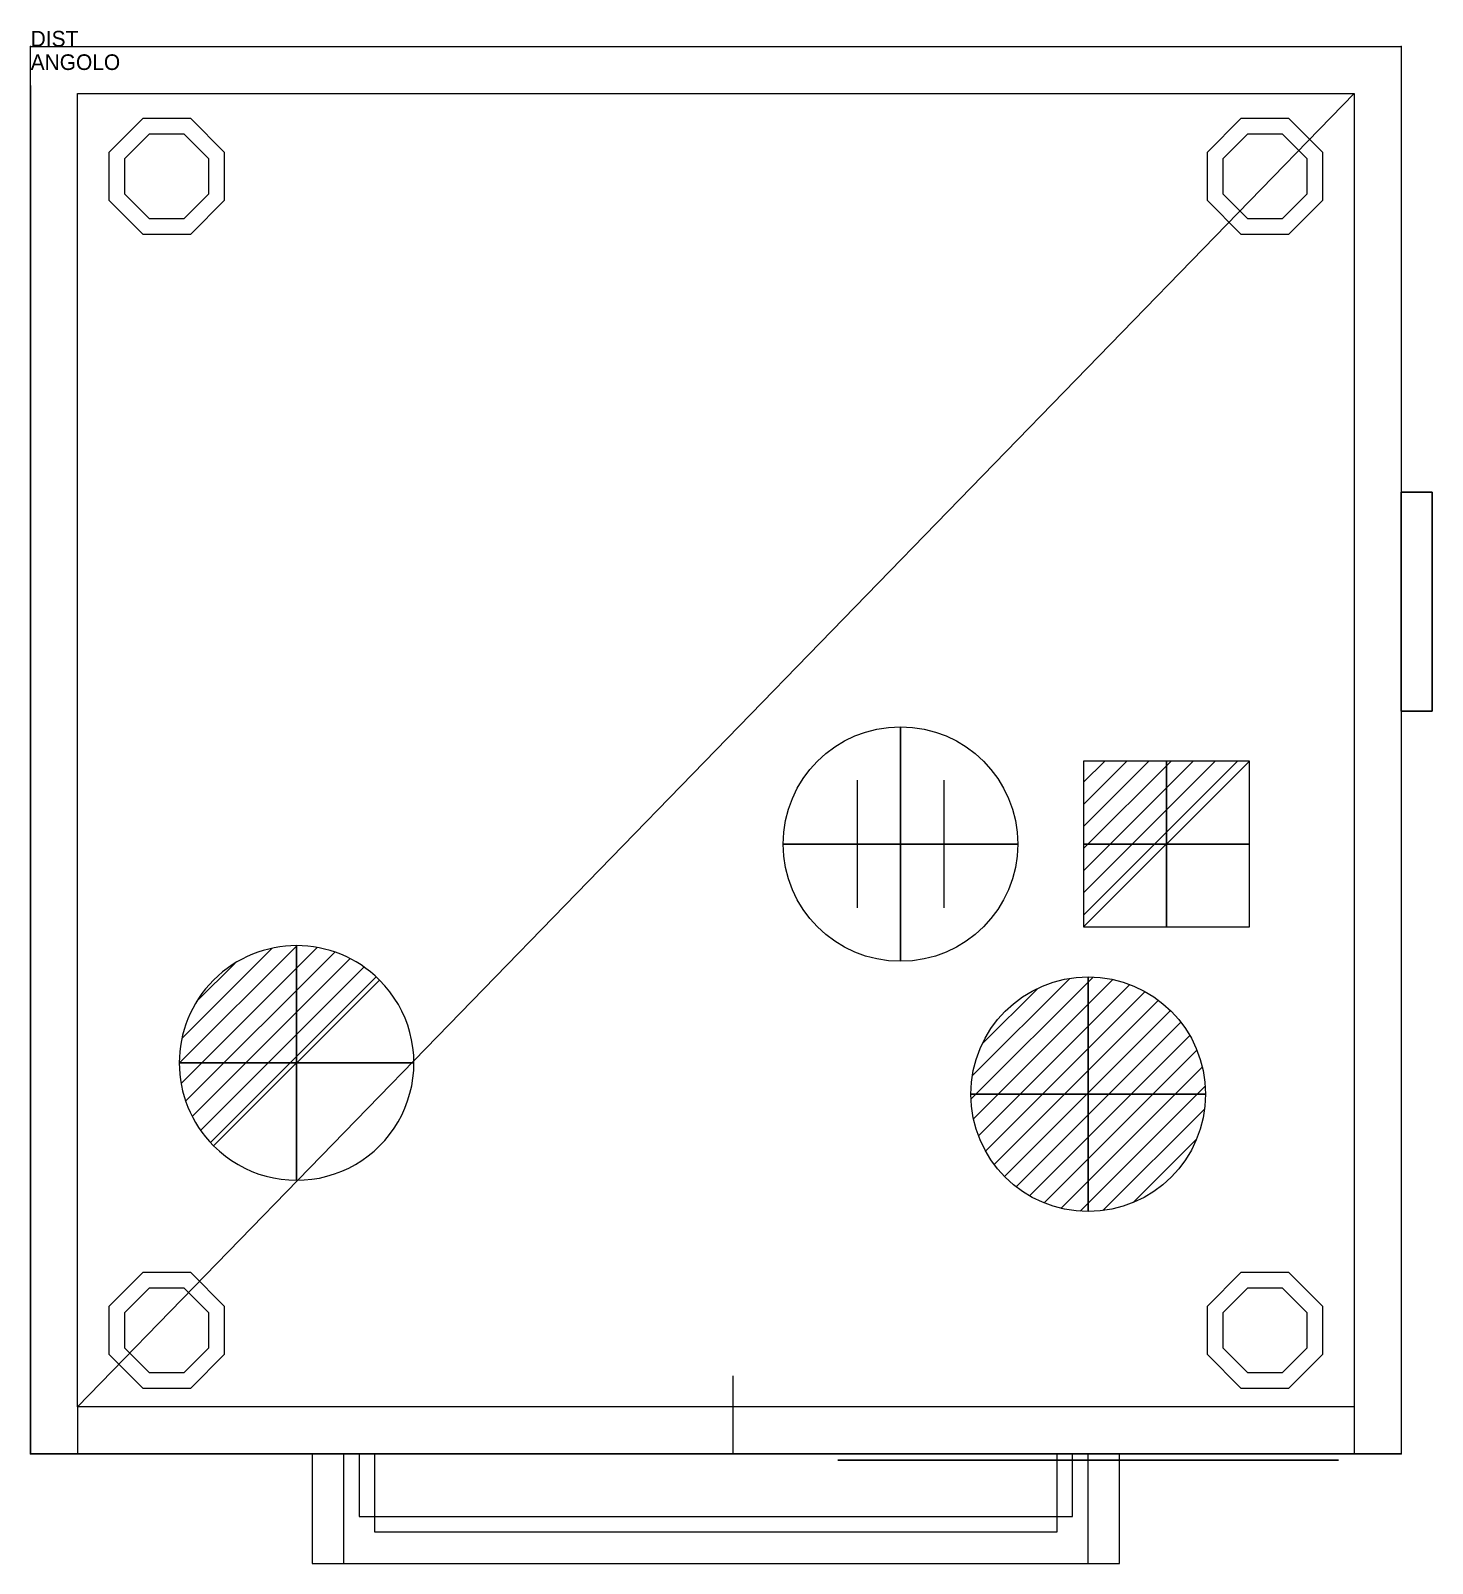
# Model space of a CAD drawing. Extents: x -81 to 815, y -132 to 848.
import ezdxf

# ---------------------------------------------------------------- set-up
doc = ezdxf.new("R2010")
doc.units = 0
doc.header["$LTSCALE"] = 25
doc.header["$MEASUREMENT"] = 0
doc.linetypes.add('CONTINUA', pattern=[0])
doc.layers.get('0').update_dxf_attribs({"linetype": 'CONTINUOUS'})
for name, color, linetype in [('IQ_200_2D', 1, 'CONTINUOUS'), ('IQ_200_3D', 1, 'CONTINUOUS'), ('IQ_204_2D', 7, 'CONTINUA'), ('IQ_BLUE_3D', 150, 'CONTINUOUS'), ('IQ_CON_CONNECTION_INT', 7, 'CONTINUOUS'), ('IQ_CON_DRAIN_INT', 7, 'CONTINUOUS'), ('IQ_CON_ELECTRICITY_INT', 7, 'CONTINUOUS'), ('IQ_CON_HOTWATER_INT', 7, 'CONTINUOUS'), ('IQ_INS_3D', 3, 'CONTINUOUS')]:
    doc.layers.add(name, color=color, linetype=linetype)

# ---------------------------------------------------------------- blocks, each defined once
blk = doc.blocks.new('*X0')
at = {"color": 0}
for p, q in [((134.076, 2208.727), (141.893, 2216.545)), ((134.162, 2210.227), (140.393, 2216.459)), ((134.237, 2207.474), (143.147, 2216.384)), ((134.56, 2206.383), (144.238, 2216.061)), ((134.798, 2212.278), (138.342, 2215.822)), ((135.008, 2205.417), (145.203, 2215.612)), ((135.564, 2204.558), (146.062, 2215.057)), ((136.217, 2203.797), (146.823, 2214.403)), ((136.965, 2203.131), (147.489, 2213.655)), ((137.81, 2202.562), (148.059, 2212.811)), ((138.76, 2202.097), (148.523, 2211.861)), ((139.832, 2201.755), (148.865, 2210.788)), ((141.06, 2201.569), (149.052, 2209.561)), ((142.517, 2201.612), (149.009, 2208.104)), ((144.444, 2202.124), (148.496, 2206.177))]:
    blk.add_line(p, q, dxfattribs=at)
blk = doc.blocks.new('hotwater')
for p, q in [((0, 0, -3), (0, 0, -3)), ((3, 0), (3, 0))]:
    blk.add_line(p, q)
blk.add_circle((0, 0), 3)
at = {"extrusion": (-1, 0, 0)}
blk.add_circle((0, 0), 3, dxfattribs=at)
at = {"extrusion": (0, -1, 0)}
blk.add_circle((0, 0), 3, dxfattribs=at)
blk.add_point((0, 0))
blk.add_point((0, 0))
at = {"xscale": 0.4000000000000909, "yscale": 0.4000000000000909, "zscale": 0.4000000000000909}
blk.add_blockref('*X0', (-56.628, -883.621), dxfattribs=at)
at = {"extrusion": (-1, 0, 0), "xscale": 0.3999999999999773, "yscale": 0.3999999999999773, "zscale": 0.3999999999999773}
blk.add_blockref('*X0', (-56.628, -883.621), dxfattribs=at)
at = {"extrusion": (0, -1, 0), "xscale": 0.4000000000000909, "yscale": 0.4000000000000909, "zscale": 0.4000000000000909}
blk.add_blockref('*X0', (-56.628, -883.621), dxfattribs=at)
blk = doc.blocks.new('*X2')
at = {"color": 0}
for p, q in [((286.774344, 2204.447934), (296.618251, 2214.291842)), ((286.774344, 2205.862148), (295.204037, 2214.291842)), ((286.774344, 2207.276361), (293.789824, 2214.291842)), ((286.774344, 2208.690575), (292.37561, 2214.291842)), ((286.774344, 2210.104788), (290.961397, 2214.291842)), ((286.774344, 2211.519002), (289.547183, 2214.291842)), ((286.774344, 2212.933216), (288.13297, 2214.291842))]:
    blk.add_line(p, q, dxfattribs=at)
blk = doc.blocks.new('electricity')
for p, q in [((2.121, 2.121), (-2.121, 2.121)), ((-2.121, 2.121), (-2.121, -2.121)), ((-2.121, -2.121), (2.121, 2.121)), ((2.121, -2.121), (2.121, 2.121)), ((-2.121, -2.121), (2.121, -2.121))]:
    blk.add_line(p, q)
at = {"extrusion": (-1, 0, 0)}
for p, q in [((0, -2.121, 2.121), (0, 2.121, 2.121)), ((0, 2.121, -2.121), (0, -2.121, -2.121)), ((0, 2.121, 2.121), (0, 2.121, -2.121)), ((0, 2.121, -2.121), (0, -2.121, 2.121)), ((0, -2.121, -2.121), (0, -2.121, 2.121))]:
    blk.add_line(p, q, dxfattribs=at)
at = {"extrusion": (0, -1, 0)}
for p, q in [((2.121, 0, 2.121), (-2.121, 0, 2.121)), ((-2.121, 0, -2.121), (2.121, 0, -2.121)), ((-2.121, 0, 2.121), (-2.121, 0, -2.121)), ((-2.121, 0, -2.121), (2.121, 0, 2.121)), ((2.121, 0, -2.121), (2.121, 0, 2.121))]:
    blk.add_line(p, q, dxfattribs=at)
at = {"xscale": 0.4000000000000909, "yscale": 0.4000000000000909, "zscale": 0.4000000000000909}
blk.add_blockref('*X2', (-116.831, -883.595), dxfattribs=at)
at = {"extrusion": (-1, 0, 0), "xscale": 0.3999999999999773, "yscale": 0.3999999999999773, "zscale": 0.3999999999999773}
blk.add_blockref('*X2', (-116.831, -883.595), dxfattribs=at)
at = {"extrusion": (0, -1, 0), "xscale": 0.4000000000000909, "yscale": 0.4000000000000909, "zscale": 0.4000000000000909}
blk.add_blockref('*X2', (-116.831, -883.595), dxfattribs=at)
blk = doc.blocks.new('*X4')
at = {"color": 0}
for p, q in [((313.993, 2209.039), (321.505, 2216.552)), ((314.108, 2207.74), (322.804, 2216.436)), ((314.158, 2210.619), (319.926, 2216.386)), ((314.399, 2206.617), (323.928, 2216.145)), ((314.821, 2205.625), (324.919, 2215.723)), ((315.101, 2212.976), (317.568, 2215.443)), ((315.354, 2204.743), (325.801, 2215.191)), ((315.985, 2203.96), (326.584, 2214.559))]:
    blk.add_line(p, q, dxfattribs=at)
blk = doc.blocks.new('drain')
blk.add_line((-2.121, -2.121), (2.121, 2.121))
at = {"extrusion": (-1, 0, 0)}
blk.add_line((0, 2.121, -2.121), (0, -2.121, 2.121), dxfattribs=at)
at = {"extrusion": (0, -1, 0)}
blk.add_line((-2.121, 0, -2.121), (2.121, 0, 2.121), dxfattribs=at)
at = {"extrusion": (-1, 0, 0)}
for start, end in [(45, 225), (225, 45)]:
    blk.add_arc((0, 0), 3, start, end, dxfattribs=at)
for start, end in [(45, 225), (225, 45)]:
    blk.add_arc((0, 0), 3, start, end)
at = {"extrusion": (0, -1, 0)}
for start, end in [(45, 225), (225, 45)]:
    blk.add_arc((0, 0), 3, start, end, dxfattribs=at)
at = {"xscale": 0.4000000000000909, "yscale": 0.4000000000000909, "zscale": 0.4000000000000909}
blk.add_blockref('*X4', (-128.597, -883.621), dxfattribs=at)
at = {"extrusion": (-1, 0, 0), "xscale": 0.3999999999999773, "yscale": 0.3999999999999773, "zscale": 0.3999999999999773}
blk.add_blockref('*X4', (-128.597, -883.621), dxfattribs=at)
at = {"extrusion": (0, -1, 0), "xscale": 0.4000000000000909, "yscale": 0.4000000000000909, "zscale": 0.4000000000000909}
blk.add_blockref('*X4', (-128.597, -883.621), dxfattribs=at)
blk = doc.blocks.new('connection')
for p, q in [((-1.106, 1.636), (-1.106, -1.636)), ((1.106, 1.636), (1.106, -1.636)), ((-1.106, 0), (1.106, 0))]:
    blk.add_line(p, q)
at = {"extrusion": (-1, 0, 0)}
for p, q in [((0, 1.106, 1.636), (0, 1.106, -1.636)), ((0, 1.106), (0, -1.106)), ((0, -1.106, 1.636), (0, -1.106, -1.636))]:
    blk.add_line(p, q, dxfattribs=at)
at = {"extrusion": (0, -1, 0)}
for p, q in [((-1.106, 0, 1.636), (-1.106, 0, -1.636)), ((-1.106, 0), (1.106, 0)), ((1.106, 0, 1.636), (1.106, 0, -1.636))]:
    blk.add_line(p, q, dxfattribs=at)
blk.add_circle((0, 0), 3)
at = {"extrusion": (-1, 0, 0)}
blk.add_circle((0, 0), 3, dxfattribs=at)
at = {"extrusion": (0, -1, 0)}
blk.add_circle((0, 0), 3, dxfattribs=at)

msp = doc.modelspace()

# ---------------------------------------------------------------- linework, layer by layer
at = {"layer": 'IQ_200_2D'}
msp.add_lwpolyline([(-80.8, 838.1), (795.2, 838.1), (795.2, -61.9), (-80.8, -61.9)], close=True, dxfattribs=at)
at = {"layer": 'IQ_200_3D'}
for p, q in [((-80.8, 813.1, 200), (-80.8, -61.9, 200)), ((795.2, 813.1, 200), (795.2, -61.9, 200)), ((368.2, -61.9, 200), (368.2, -11.9, 200)), ((795.2, -61.9, 200), (-80.8, -61.9, 200)), ((-80.8, -61.9, 830), (795.2, -61.9, 830)), ((-20.8, -61.9, 880), (735.2, -61.9, 880)), ((-20.8, -61.9, 1561), (735.2, -61.9, 1561)), ((-20.8, -61.9, 1841), (735.2, -61.9, 1841))]:
    msp.add_line(p, q, dxfattribs=at)
for points, elevation in [([(-80.8, 813.1), (-80.8, 838.1), (795.2, 838.1), (795.2, 813.1)], 200), ([(-80.8, 813.1), (-80.8, -61.9), (-20.8, -61.9)], 880), ([(795.2, 813.1), (795.2, -61.9), (735.2, -61.9)], 880)]:
    msp.add_lwpolyline(points, dxfattribs=dict(at, elevation=elevation))
for points, elevation in [([(-9.11, 792.05), (-30.75, 770.4), (-30.75, 739.79), (-9.11, 718.14), (21.51, 718.14), (43.16, 739.79), (43.16, 770.4), (21.51, 792.05)], 140), ([(692.89, 792.05), (671.25, 770.4), (671.25, 739.79), (692.89, 718.14), (723.51, 718.14), (745.16, 739.79), (745.16, 770.4), (723.51, 792.05)], 140), ([(-9.11, 54.05), (-30.75, 32.4), (-30.75, 1.79), (-9.11, -19.86), (21.51, -19.86), (43.16, 1.79), (43.16, 32.4), (21.51, 54.05)], 140), ([(692.89, 54.05), (671.25, 32.4), (671.25, 1.79), (692.89, -19.86), (723.51, -19.86), (745.16, 1.79), (745.16, 32.4), (723.51, 54.05)], 140), ([(575.2, -61.9), (575.2, -111.9), (139.2, -111.9), (139.2, -61.9), (119.2, -61.9), (119.2, -131.9), (595.2, -131.9), (595.2, -61.9)], 1501)]:
    msp.add_lwpolyline(points, close=True, dxfattribs=dict(at, elevation=elevation))
for points in [[(-4.96, 782.05), (-20.75, 766.26), (-20.75, 743.93), (-4.96, 728.14), (17.37, 728.14), (33.16, 743.93), (33.16, 766.26), (17.37, 782.05)], [(697.04, 782.05), (681.25, 766.26), (681.25, 743.93), (697.04, 728.14), (719.37, 728.14), (735.16, 743.93), (735.16, 766.26), (719.37, 782.05)], [(-4.96, 44.05), (-20.75, 28.26), (-20.75, 5.93), (-4.96, -9.86), (17.37, -9.86), (33.16, 5.93), (33.16, 28.26), (17.37, 44.05)], [(697.04, 44.05), (681.25, 28.26), (681.25, 5.93), (697.04, -9.86), (719.37, -9.86), (735.16, 5.93), (735.16, 28.26), (719.37, 44.05)]]:
    msp.add_lwpolyline(points, close=True, dxfattribs=at)
at = {"layer": 'IQ_204_2D'}
for p, q in [((-50.8, -31.9), (765.2, 808.1)), ((-50.8, -31.9), (-50.8, -61.9)), ((765.2, -31.9), (765.2, -61.9))]:
    msp.add_line(p, q, dxfattribs=at)
msp.add_lwpolyline([(-50.8, 808.1), (765.2, 808.1), (765.2, -31.9), (-50.8, -31.9)], close=True, dxfattribs=at)
for points in [[(99.2, -61.9), (99.2, -131.9), (615.2, -131.9), (615.2, -61.9)], [(129.2, -61.9), (129.2, -101.9), (585.2, -101.9), (585.2, -61.9)]]:
    msp.add_lwpolyline(points, dxfattribs=at)
at = {"layer": 'IQ_BLUE_3D'}
msp.add_3dface([(755.2, -65.9, 700), (435.2, -65.9, 700), (435.2, -65.9, 550), (755.2, -65.9, 550)], dxfattribs=at)
at = {"layer": 'IQ_INS_3D'}
for p in [(-80.8, 838.1), (795.2, 838.1), (-80.8, -61.9), (795.2, -61.9)]:
    msp.add_point(p, dxfattribs=at)

# ---------------------------------------------------------------- block references
at = {"layer": 'IQ_CON_CONNECTION_INT', "xscale": 25, "yscale": 25, "zscale": 25}
msp.add_blockref('connection', (475.2, 328.1), dxfattribs=at)
at = {"layer": 'IQ_CON_DRAIN_INT', "xscale": 25, "yscale": 25, "zscale": 25}
msp.add_blockref('drain', (89.2, 188.1), dxfattribs=at)
at = {"layer": 'IQ_CON_ELECTRICITY_INT', "xscale": 25, "yscale": 25, "zscale": 25}
msp.add_blockref('electricity', (645.2, 328.1), dxfattribs=at)
at = {"layer": 'IQ_CON_HOTWATER_INT', "xscale": 25, "yscale": 25, "zscale": 25}
msp.add_blockref('hotwater', (595.2, 168.1), dxfattribs=at)

# ---------------------------------------------------------------- texts
at = {"layer": 'IQ_INS_3D', "flags": 9}
for tag, p, s in [('DIST', (-80.8, 838.1), '1212.930832761612'), ('ANGOLO', (-80.8, 823.1), '5.079972726267290')]:
    msp.add_attdef(tag, p, s, height=10, dxfattribs=at)

# ---------------------------------------------------------------- meshes
at = {"layer": 'IQ_200_3D'}
mesh = msp.add_polymesh((6, 3), dxfattribs=at)
for k, corner in enumerate([(815.2, 413.1, 390), (815.2, 413.1, 250), (815.2, 413.1, 250), (795.2, 413.1, 390), (795.2, 413.1, 250), (795.2, 413.1, 250), (795.2, 553.1, 390), (795.2, 553.1, 250), (795.2, 413.1, 250), (815.2, 553.1, 390), (815.2, 553.1, 250), (815.2, 413.1, 250), (815.2, 553.1, 390), (815.2, 553.1, 390), (815.2, 413.1, 390), (795.2, 553.1, 390), (795.2, 553.1, 390), (795.2, 413.1, 390)]):
    mesh.set_mesh_vertex(divmod(k, 3), corner)

doc.saveas('drawing.dxf')
